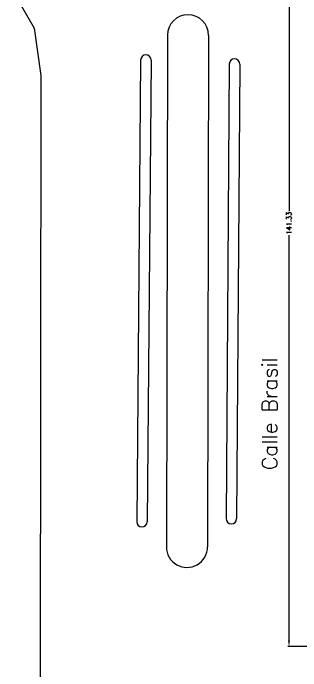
# Model space of a CAD drawing. Header units: metres. Extents: x -2640 to -492, y 2614 to 2999.
# Drawn here: x -2260 to -2211.9, y 2699.9 to 2809.7 of the extents above; entities that cross this region are included whole.
import ezdxf

# ---------------------------------------------------------------- set-up
doc = ezdxf.new("R2010")
doc.units = ezdxf.units.M
doc.header["$LTSCALE"] = 10
doc.header["$MEASUREMENT"] = 0
doc.layers.get('DEFPOINTS').update_dxf_attribs({"linetype": 'CONTINUOUS'})
for name, color, linetype in [('CALLES', 2, 'CONTINUOUS'), ('COTAS', 2, 'CONTINUOUS'), ('TEXT-03', 3, 'CONTINUOUS')]:
    doc.layers.add(name, color=color, linetype=linetype)
doc.styles.add('ROMANS', font='romans.shx')
doc.dimstyles.new('CHICAS', dxfattribs={"dimtxt": 0.8, "dimasz": 1, "dimexe": 0.18, "dimexo": 0.0625, "dimgap": 0.09, "dimtad": 0, "dimzin": 0, "dimdsep": 46, "dimtxsty": 'ROMANS', "dimcen": 0.09, "dimclrd": 1, "dimclre": 1, "dimclrt": 7, "dimadec": 0, "dimazin": 0, "dimtfac": 1, "dimtmove": 2, "dimatfit": 3, "dimfxl": 0, "dimtolj": 1, "dimtzin": 0, "dimarcsym": 0})

# ---------------------------------------------------------------- blocks, each defined once
blk = doc.blocks.new('*D39')
at = {"layer": 'COTAS', "color": 1, "lineweight": -2}
for p, q in [((-2202.39, 2845.27), (-2214.08, 2845.27)), ((-2213.9, 2844.27), (-2213.9, 2776.62)), ((-2213.9, 2704.94), (-2213.9, 2772.59)), ((-2204.45, 2703.94), (-2214.08, 2703.94))]:
    blk.add_line(p, q, dxfattribs=at)
at = {"layer": 'COTAS', "color": 1}
for points in [[(-2214.07, 2844.27), (-2213.74, 2844.27), (-2213.9, 2845.27)], [(-2214.07, 2704.94), (-2213.74, 2704.94), (-2213.9, 2703.94)]]:
    blk.add_solid(points, dxfattribs=at)
at = {"layer": 'DEFPOINTS', "color": 0}
for p in [(-2213.9, 2845.27), (-2202.33, 2845.27), (-2204.39, 2703.94)]:
    blk.add_point(p, dxfattribs=at)
at = {"layer": 'COTAS', "color": 7, "insert": (-2213.9, 2774.61), "char_height": 0.8, "attachment_point": 5, "rotation": 90, "style": 'ROMANS'}
blk.add_mtext('\\A1;141.33', dxfattribs=at)

msp = doc.modelspace()

# ---------------------------------------------------------------- linework, layer by layer
at = {"layer": 'CALLES'}
for p, q in [((-2259.971, 2813.308), (-2256.452, 2807.173)), ((-2256.452, 2807.173), (-2255.372, 2799.236)), ((-2234.211, 2805.963), (-2234.375, 2720.587)), ((-2227.336, 2805.95), (-2227.5, 2720.574)), ((-2238.683, 2801.826), (-2239.342, 2724.792)), ((-2236.927, 2801.811), (-2237.586, 2724.777)), ((-2236.927, 2801.811), (-2237.586, 2724.777)), ((-2223.873, 2801.163), (-2224.407, 2725.3)), ((-2222.117, 2801.151), (-2222.65, 2725.287)), ((-2255.372, 2799.236), (-2255.459, 2656.942))]:
    msp.add_line(p, q, dxfattribs=at)
for centre, radius, start, end in [((-2230.773, 2805.957), 3.438, 359.88992, 179.88992), ((-2237.805, 2801.818), 0.878, 359.51, 179.51), ((-2222.995, 2801.157), 0.878, 359.59733, 179.59733), ((-2238.464, 2724.785), 0.878, 179.51, 359.51), ((-2223.528, 2725.294), 0.878, 179.59733, 359.59733), ((-2230.937, 2720.58), 3.438, 179.88992, 359.88992)]:
    msp.add_arc(centre, radius, start, end, dxfattribs=at)

# ---------------------------------------------------------------- texts
at = {"layer": 'TEXT-03', "style": 'ROMANS'}
msp.add_text('Calle Brasil', height=2.5, rotation=90, dxfattribs=at).set_placement((-2215.878, 2733.381))

# ---------------------------------------------------------------- dimensions: what is measured, and where the dimension line sits
at = {"layer": 'COTAS'}
dim = msp.add_linear_dim(base=(-2213.902, 2845.273), p1=(-2204.389, 2703.943), p2=(-2202.328, 2845.273), angle=90, dimstyle='CHICAS', dxfattribs=at)
dim.commit()
dim.dimension.update_dxf_attribs({"geometry": '*D39', "text_midpoint": (-2213.902, 2774.608)})

doc.saveas('drawing.dxf')
